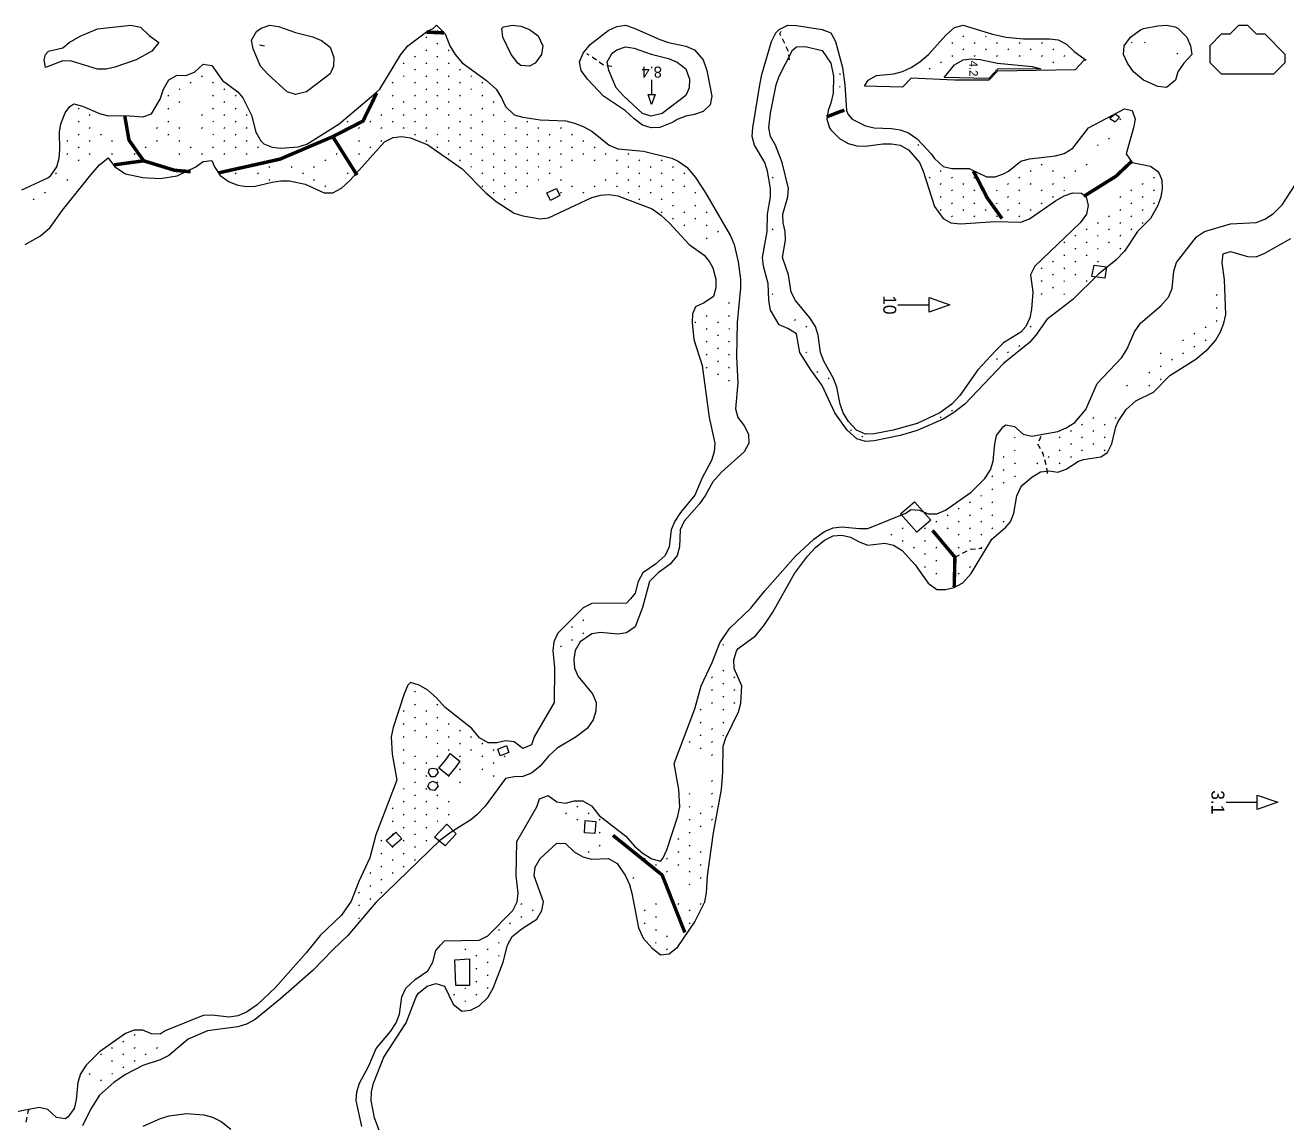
# Model space of a CAD drawing. Header units: millimetres. Extents: x 10 to 1190, y 102 to 890.
# Drawn here: x 635.6 to 927.8, y 635.9 to 890 of the extents above; entities that cross this region are included whole.
import ezdxf
from ezdxf.enums import TextEntityAlignment as Align

# ---------------------------------------------------------------- set-up
doc = ezdxf.new("R2010")
doc.units = ezdxf.units.MM
for name, color, linetype in [('CUT', 1, 'CONTINUOUS'), ('ETCH', 7, 'CONTINUOUS'), ('SCORE', 5, 'CONTINUOUS')]:
    doc.layers.add(name, color=color, linetype=linetype)

msp = doc.modelspace()

# ---------------------------------------------------------------- linework, layer by layer
at = {"layer": 'CUT'}
for points in [[(634.83, 851.868), (640.83, 854.641), (641.548, 855.208), (642.959, 857.208), (643.47, 859.208), (643.649, 861.208), (643.52, 865.208), (643.826, 867.208), (644.83, 869.712), (645.914, 871.208), (646.83, 871.806), (648.83, 871.283), (652.83, 869.547), (654.83, 869.05), (658.83, 869.124), (662.83, 868.769), (664.83, 869.525), (666.83, 872.849), (667.645, 875.208), (668.83, 877.389), (670.83, 878.405), (672.83, 878.352), (674.83, 879.157), (676.83, 881.008), (678.83, 880.654), (681.254, 877.208), (684.83, 874.573), (685.975, 873.208), (687.991, 869.208), (689, 865.208), (690.145, 863.208), (690.83, 862.578), (692.83, 861.794), (694.83, 861.517), (698.83, 861.811), (700.83, 862.475), (708.293, 867.208), (716.83, 874.312), (717.762, 875.208), (722.588, 883.208), (724.239, 885.208), (728.83, 888.675), (730.055, 889.208), (730.83, 890), (732.83, 887.998), (733.927, 885.208), (735.159, 883.208), (736.83, 881.26), (742.439, 877.208), (744.668, 875.208), (745.916, 873.208), (746.83, 871.184), (748.83, 869.241), (750.83, 868.692), (754.83, 868.135), (760.83, 867.853), (762.83, 867.312), (764.83, 866.558), (766.83, 865.438), (770.83, 862.22), (772.83, 861.379), (778.83, 860.848), (785.376, 859.208), (786.83, 858.505), (788.83, 857.114), (790.83, 854.778), (793.166, 851.208), (798.916, 841.208), (799.802, 839.208), (800.706, 835.208), (801.231, 831.208), (801.259, 829.208), (800.527, 821.208), (800.305, 813.208), (800.613, 807.208), (800.088, 801.208), (800.643, 799.208), (802.164, 797.208), (803.134, 795.208), (803.192, 793.208), (802.079, 791.208), (796.83, 786.515), (794.83, 784.306), (793.146, 781.208), (791.769, 779.208), (788.183, 775.208), (787.281, 773.208), (787.144, 769.208), (786.579, 767.208), (784.989, 765.208), (782.19, 763.208), (780.161, 761.208), (778.537, 755.208), (776.83, 750.736), (774.83, 749.306), (772.83, 748.983), (768.83, 749.434), (766.83, 749.061), (764.166, 747.208), (762.941, 745.208), (762.639, 743.208), (762.83, 741.158), (763.678, 739.208), (766.969, 735.208), (767.846, 733.208), (767.784, 731.208), (767.124, 729.208), (765.747, 727.208), (763.186, 725.208), (758.83, 722.64), (756.83, 720.761), (754.83, 718.442), (752.83, 716.813), (750.83, 716.079), (748.83, 716.011), (746.83, 715.63), (742.092, 709.208), (740.231, 707.208), (738.83, 706.004), (734.268, 703.208), (731.624, 701.208), (716.83, 686.864), (710.327, 679.208), (706.83, 675.944), (702.292, 671.208), (694.83, 664.671), (688.83, 659.831), (686.83, 658.736), (684.83, 658.07), (677.832, 657.208), (673.346, 655.208), (668.83, 651.494), (666.83, 650.491), (662.83, 649.144), (658.83, 647.094), (656.105, 645.208), (652.83, 642.25), (650.83, 639.113), (648.883, 635.208)], [(713.575, 635.044), (712.212, 641.044), (712.384, 643.044), (713.027, 645.044), (715.207, 649.044), (716.867, 653.044), (720.167, 657.044), (721.531, 659.044), (722.317, 661.044), (722.805, 665.044), (723.731, 667.044), (725.949, 669.044), (728.884, 671.044), (730.014, 673.044), (730.722, 675.767), (731.744, 677.044), (732.722, 678.042), (740.722, 678.134), (742.722, 679.143), (748.562, 685.044), (749.537, 687.044), (749.767, 689.044), (749.337, 693.044), (749.426, 701.044), (754.059, 709.044), (754.722, 710.882), (756.722, 711.698), (758.722, 710.181), (760.722, 709.918), (762.722, 710.388), (764.722, 710.428), (766.722, 709.257), (768.541, 707.044), (774.722, 702.214), (776.722, 699.944), (778.722, 698.211), (780.722, 697.017), (782.722, 696.444), (783.31, 697.044), (784.206, 699.044), (786.722, 706.88), (787.198, 709.044), (786.989, 713.044), (785.904, 719.044), (790.722, 731.734), (792.147, 737.044), (794.722, 742.468), (796.454, 747.044), (798.722, 750.305), (803.643, 755.044), (806.876, 759.044), (813.998, 767.044), (818.25, 771.044), (820.722, 772.786), (822.722, 773.641), (824.722, 773.898), (828.722, 773.442), (830.722, 773.503), (839.521, 777.044), (840.722, 777.882), (842.722, 777.746), (844.722, 776.907), (846.722, 776.912), (848.722, 777.688), (854.722, 781.922), (857.834, 785.044), (859.133, 787.044), (859.773, 789.044), (860.136, 793.044), (860.587, 795.044), (862.087, 797.044), (862.722, 797.479), (864.722, 797.112), (866.722, 795.312), (868.722, 794.826), (874.722, 795.966), (876.722, 796.751), (878.722, 797.988), (881.262, 801.044), (883.899, 807.044), (889.562, 813.044), (890.81, 815.044), (892.532, 819.044), (893.875, 821.044), (898.645, 825.044), (900.369, 827.044), (901.263, 829.044), (901.598, 833.044), (902.273, 835.044), (906.891, 841.044), (908.722, 842.269), (914.722, 843.982), (920.722, 844.362), (922.722, 845.133), (924.722, 846.381), (926.722, 848.448), (929.757, 853.044)], [(662.956, 635.104), (666.956, 636.912), (668.956, 637.47), (672.956, 638), (676.956, 637.711), (678.956, 637.189), (680.956, 636.146), (683.2, 634.368)]]:
    msp.add_lwpolyline(points, dxfattribs=at)
for points in [[(660.074, 890), (662.332, 889.559), (664.332, 887.618), (666.581, 886), (664.953, 884), (661.313, 882), (656.332, 880.266), (654.332, 879.832), (652.332, 879.808), (646.332, 881.714), (644.332, 881.746), (640.332, 880.222), (640, 882), (640.332, 883.221), (640.993, 884), (644.332, 884.799), (645.792, 886), (648.332, 887.46), (652.332, 889.148)], [(700.722, 874.561), (698.235, 873.95), (696.235, 874.582), (691.872, 878.561), (690.121, 880.561), (688.388, 884.561), (688, 886.561), (689.177, 888.561), (690.235, 889.314), (692.235, 890), (694.235, 889.707), (698.235, 888.323), (702.235, 887.324), (704.235, 886.479), (706.235, 884.908), (707.058, 882.561), (707.023, 880.561), (706.235, 878.744)], [(746, 889.239), (746.396, 889.6), (748.396, 890), (750.396, 889.749), (752.396, 889.036), (754.396, 887.562), (755.486, 885.239), (755.187, 883.239), (753.698, 881.239), (752.396, 880.517), (750.396, 880.679), (749.671, 881.239), (748.109, 883.239), (746.181, 887.239)], [(785.705, 867.544), (782.598, 866.353), (780.598, 866.265), (778.598, 866.89), (776.598, 868.335), (774.598, 870.216), (769.538, 873.544), (765.794, 877.544), (764.326, 879.544), (764, 881.544), (764.796, 883.544), (766.476, 885.544), (770.598, 888.78), (772.598, 889.739), (774.598, 890), (776.598, 889.338), (782.598, 886.685), (784.598, 886.001), (788.598, 885.182), (790.598, 884.342), (792.598, 882.023), (793.432, 879.544), (794.638, 873.544), (794.244, 871.544), (792.598, 870.018), (790.598, 869.313), (788.598, 868.941), (786.598, 868.149)], [(898.208, 855.699), (898.809, 854.235), (898.951, 852.235), (898.596, 850.235), (897.921, 848.235), (896.208, 845.251), (893.242, 842.235), (890.208, 837.707), (888.208, 835.614), (884.208, 832.347), (878.208, 826.52), (872.208, 821.855), (869.688, 818.235), (868.208, 816.546), (862.208, 811.666), (853.238, 802.235), (850.631, 800.235), (848.208, 798.779), (842.208, 796.188), (838.208, 794.994), (832.208, 793.759), (830.208, 793.651), (828.208, 794.256), (826.002, 796.235), (823.087, 800.235), (820.208, 806.572), (817.521, 810.235), (815.035, 814.235), (814.208, 818.581), (812.208, 819.796), (810.208, 820.644), (808.208, 824.022), (807.841, 826.235), (807.688, 830.235), (806.603, 834.235), (806.344, 836.235), (807.436, 842.235), (807.549, 846.235), (808.177, 850.235), (808.186, 852.235), (807.524, 856.235), (806.896, 858.235), (804.527, 862.235), (804, 864.235), (804.131, 866.235), (805.708, 876.235), (806.208, 878.63), (808.449, 886.235), (809.463, 888.235), (810.208, 889.024), (812.208, 890), (814.208, 889.96), (820.208, 889.034), (822.219, 888.235), (823.244, 886.235), (824.871, 880.235), (825.414, 876.235), (825.845, 870.235), (826.208, 869.311), (827.112, 868.235), (830.208, 866.739), (832.208, 866.235), (836.208, 866.106), (838.208, 865.772), (840.208, 865.058), (842.208, 863.686), (845.446, 860.235), (846.208, 859.12), (848.208, 857.323), (850.208, 856.828), (854.208, 856.807), (858.208, 854.938), (860.208, 854.903), (862.208, 855.564), (863.328, 856.235), (866.208, 858.495), (868.208, 859.069), (874.208, 859.738), (876.208, 860.297), (878.208, 861.539), (881.853, 866.235), (890.208, 870.638), (891.939, 870.235), (892.631, 868.235), (892.308, 866.235), (890.591, 860.235), (891.975, 858.235), (896.208, 857.338), (897.817, 856.235)], [(880.796, 882.307), (881.355, 881.899), (880.796, 881.866), (878.796, 879.655), (860.796, 879.335), (858.796, 877.249), (850.796, 877.302), (840.796, 877.748), (838.796, 875.674), (830, 875.899), (830.796, 877.294), (832.796, 878.372), (836.796, 878.762), (838.796, 879.274), (840.796, 880.234), (842.796, 881.531), (844.796, 883.24), (848.796, 887.713), (850.796, 889.458), (852.796, 890), (859.655, 887.899), (862.796, 887.24), (866.796, 886.817), (872.796, 886.887), (874.796, 886.634), (876.796, 885.649), (878.568, 883.899)], [(894.607, 889.246), (897.902, 889.894), (899.902, 890), (901.902, 889.637), (902.641, 889.246), (904.668, 887.246), (905.487, 885.246), (905.79, 883.246), (903.902, 881.219), (902.537, 879.246), (901.99, 877.246), (899.902, 875.561), (897.902, 875.783), (894.575, 877.246), (892.314, 879.246), (890.902, 881.246), (890, 883.246), (890.097, 885.246), (891.55, 887.246), (893.902, 888.97)], [(916, 889.333), (916.667, 890), (918.667, 890), (920.667, 888), (922.667, 888), (927.333, 883.333), (927.333, 881.333), (924.667, 878.667), (912.667, 878.667), (910, 881.333), (910, 885.333), (912.667, 888), (914.667, 888.035)]]:
    msp.add_lwpolyline(points, close=True, dxfattribs=at)
at = {"layer": 'ETCH', "const_width": 0.8}
for points in [[(732.58, 888.228), (728.53, 888.408)], [(717.017, 874.308), (713.83, 867.808), (706.83, 864.208), (694.63, 859.008), (680.38, 855.82)], [(821.208, 868.778), (824.408, 870.035), (825.341, 870.302)], [(663.03, 858.608), (659.63, 863.408), (658.67, 868.928)], [(712.452, 855.286), (706.83, 864.208)], [(673.91, 856.088), (670.23, 856.408), (663.03, 858.608), (656.185, 857.675)], [(855.122, 856.192), (855.408, 855.835), (858.408, 850.035), (861.837, 845.235)], [(880.776, 850.39), (888.208, 855.035), (891.785, 858.42)], [(845.722, 773.044), (850.922, 766.844), (850.754, 759.956)], [(771.722, 702.444), (783.122, 693.244), (788.372, 679.931)]]:
    msp.add_lwpolyline(points, dxfattribs=at)
at = {"layer": 'ETCH'}
for points in [[(730.983, 888.602), (731.196, 888.814)], [(810.636, 887.557), (810.408, 888.035), (810.708, 888.635)], [(691.035, 885.161), (689.85, 885.348)], [(728.385, 887.102), (728.598, 887.314)], [(730.983, 885.602), (731.196, 885.814)], [(811.495, 885.751), (810.979, 886.835)], [(850.396, 886.005), (850.184, 885.793)], [(852.994, 887.505), (852.782, 887.293)], [(855.592, 886.005), (855.38, 885.793)], [(858.19, 887.505), (857.978, 887.293)], [(860.788, 886.005), (860.576, 885.793)], [(865.984, 886.005), (865.772, 885.793)], [(871.18, 886.005), (870.968, 885.793)], [(891.796, 886.102), (892.008, 885.89)], [(894.796, 886.102), (895.008, 885.89)], [(725.787, 882.602), (726, 882.814)], [(728.385, 884.102), (728.598, 884.314)], [(730.983, 882.602), (731.196, 882.814)], [(733.581, 884.102), (733.794, 884.314)], [(766.233, 883.045), (765.94, 883.245), (765.648, 883.444)], [(767.884, 881.916), (766.893, 882.593)], [(812.355, 883.946), (811.839, 885.029)], [(812.608, 881.968), (812.48, 883.162)], [(850.396, 883.005), (850.184, 882.793)], [(852.994, 884.505), (852.782, 884.293)], [(855.592, 883.005), (855.38, 882.793)], [(858.19, 884.505), (857.978, 884.293)], [(860.788, 883.005), (860.576, 882.793)], [(863.386, 884.505), (863.174, 884.293)], [(865.984, 883.005), (865.772, 882.793)], [(868.582, 884.505), (868.37, 884.293)], [(871.18, 883.005), (870.968, 882.793)], [(873.778, 884.505), (873.566, 884.293)], [(876.376, 883.005), (876.164, 882.793)], [(902.296, 883.504), (902.508, 883.292)], [(723.189, 881.102), (723.402, 881.314)], [(725.787, 879.602), (726, 879.814)], [(728.385, 881.102), (728.598, 881.314)], [(730.983, 879.602), (731.196, 879.814)], [(733.581, 881.102), (733.794, 881.314)], [(736.179, 879.602), (736.392, 879.814)], [(769.535, 880.788), (768.544, 881.465)], [(771.498, 880.444), (770.313, 880.632)], [(845.2, 880.005), (844.988, 879.793)], [(847.798, 881.505), (847.586, 881.293)], [(873.778, 881.505), (873.566, 881.293)], [(673.827, 876.602), (674.04, 876.814)], [(676.425, 878.102), (676.638, 878.314)], [(679.023, 876.602), (679.236, 876.814)], [(720.591, 876.602), (720.804, 876.814)], [(723.189, 878.102), (723.402, 878.314)], [(725.787, 876.602), (726, 876.814)], [(728.385, 878.102), (728.598, 878.314)], [(730.983, 876.602), (731.196, 876.814)], [(733.581, 878.102), (733.794, 878.314)], [(736.179, 876.602), (736.392, 876.814)], [(738.777, 878.102), (738.99, 878.314)], [(741.375, 876.602), (741.588, 876.814)], [(780.686, 877.384), (780.686, 873.941)], [(824.366, 878.841), (824.154, 878.629)], [(668.631, 873.602), (668.844, 873.814)], [(671.229, 875.102), (671.442, 875.314)], [(679.023, 873.602), (679.236, 873.814)], [(681.621, 875.102), (681.834, 875.314)], [(684.219, 873.602), (684.432, 873.814)], [(720.591, 873.602), (720.804, 873.814)], [(725.787, 873.602), (726, 873.814)], [(728.385, 875.102), (728.598, 875.314)], [(730.983, 873.602), (731.196, 873.814)], [(733.581, 875.102), (733.794, 875.314)], [(736.179, 873.602), (736.392, 873.814)], [(738.777, 875.102), (738.99, 875.314)], [(741.375, 873.602), (741.588, 873.814)], [(824.366, 875.841), (824.154, 875.629)], [(647.847, 870.602), (648.06, 870.814)], [(668.631, 870.602), (668.844, 870.814)], [(671.229, 872.102), (671.442, 872.314)], [(679.023, 870.602), (679.236, 870.814)], [(681.621, 872.102), (681.834, 872.314)], [(684.219, 870.602), (684.432, 870.814)], [(720.591, 870.602), (720.804, 870.814)], [(723.189, 872.102), (723.402, 872.314)], [(725.787, 870.602), (726, 870.814)], [(728.385, 872.102), (728.598, 872.314)], [(730.983, 870.602), (731.196, 870.814)], [(733.581, 872.102), (733.794, 872.314)], [(736.179, 870.602), (736.392, 870.814)], [(741.375, 870.602), (741.588, 870.814)], [(743.973, 872.102), (744.186, 872.314)], [(647.847, 867.602), (648.06, 867.814)], [(650.445, 869.102), (650.658, 869.314)], [(668.631, 867.602), (668.844, 867.814)], [(676.425, 869.102), (676.638, 869.314)], [(679.023, 867.602), (679.236, 867.814)], [(681.621, 869.102), (681.834, 869.314)], [(684.219, 867.602), (684.432, 867.814)], [(686.817, 869.102), (687.03, 869.314)], [(710.199, 867.602), (710.412, 867.814)], [(715.395, 867.602), (715.608, 867.814)], [(717.993, 869.102), (718.206, 869.314)], [(720.591, 867.602), (720.804, 867.814)], [(723.189, 869.102), (723.402, 869.314)], [(725.787, 867.602), (726, 867.814)], [(728.385, 869.102), (728.598, 869.314)], [(733.581, 869.102), (733.794, 869.314)], [(736.179, 867.602), (736.392, 867.814)], [(738.777, 869.102), (738.99, 869.314)], [(741.375, 867.602), (741.588, 867.814)], [(743.973, 869.102), (744.186, 869.314)], [(746.571, 867.602), (746.784, 867.814)], [(751.767, 867.602), (751.98, 867.814)], [(889.316, 868.341), (889.104, 868.129)], [(650.445, 866.102), (650.658, 866.314)], [(666.033, 866.102), (666.246, 866.314)], [(671.229, 866.102), (671.442, 866.314)], [(676.425, 866.102), (676.638, 866.314)], [(681.621, 866.102), (681.834, 866.314)], [(686.817, 866.102), (687.03, 866.314)], [(712.797, 866.102), (713.01, 866.314)], [(717.993, 866.102), (718.206, 866.314)], [(723.189, 866.102), (723.402, 866.314)], [(728.385, 866.102), (728.598, 866.314)], [(733.581, 866.102), (733.794, 866.314)], [(738.777, 866.102), (738.99, 866.314)], [(749.169, 866.102), (749.382, 866.314)], [(754.365, 866.102), (754.578, 866.314)], [(759.561, 866.102), (759.774, 866.314)], [(645.249, 863.102), (645.462, 863.314)], [(647.847, 864.602), (648.06, 864.814)], [(650.445, 863.102), (650.658, 863.314)], [(653.043, 864.602), (653.256, 864.814)], [(655.641, 863.102), (655.854, 863.314)], [(666.033, 863.102), (666.246, 863.314)], [(668.631, 864.602), (668.844, 864.814)], [(671.229, 863.102), (671.442, 863.314)], [(679.023, 864.602), (679.236, 864.814)], [(681.621, 863.102), (681.834, 863.314)], [(684.219, 864.602), (684.432, 864.814)], [(686.817, 863.102), (687.03, 863.314)], [(712.797, 863.102), (713.01, 863.314)], [(717.993, 863.102), (718.206, 863.314)], [(725.787, 864.602), (726, 864.814)], [(728.385, 863.102), (728.598, 863.314)], [(730.983, 864.602), (731.196, 864.814)], [(733.581, 863.102), (733.794, 863.314)], [(736.179, 864.602), (736.392, 864.814)], [(738.777, 863.102), (738.99, 863.314)], [(741.375, 864.602), (741.588, 864.814)], [(743.973, 863.102), (744.186, 863.314)], [(746.571, 864.602), (746.784, 864.814)], [(749.169, 863.102), (749.382, 863.314)], [(751.767, 864.602), (751.98, 864.814)], [(754.365, 863.102), (754.578, 863.314)], [(756.963, 864.602), (757.176, 864.814)], [(759.561, 863.102), (759.774, 863.314)], [(762.159, 864.602), (762.372, 864.814)], [(764.757, 863.102), (764.97, 863.314)], [(842.552, 862.341), (842.34, 862.129)], [(884.12, 862.341), (883.908, 862.129)], [(886.718, 863.841), (886.506, 863.629)], [(645.249, 860.102), (645.462, 860.314)], [(647.847, 861.602), (648.06, 861.814)], [(650.445, 860.102), (650.658, 860.314)], [(655.641, 860.102), (655.854, 860.314)], [(660.837, 860.102), (661.05, 860.314)], [(663.435, 861.602), (663.648, 861.814)], [(671.229, 860.102), (671.442, 860.314)], [(673.827, 861.602), (674.04, 861.814)], [(676.425, 860.102), (676.638, 860.314)], [(679.023, 861.602), (679.236, 861.814)], [(681.621, 860.102), (681.834, 860.314)], [(684.219, 861.602), (684.432, 861.814)], [(686.817, 860.102), (687.03, 860.314)], [(689.415, 861.602), (689.628, 861.814)], [(707.601, 860.102), (707.814, 860.314)], [(712.797, 860.102), (713.01, 860.314)], [(715.395, 861.602), (715.608, 861.814)], [(730.983, 861.602), (731.196, 861.814)], [(733.581, 860.102), (733.794, 860.314)], [(736.179, 861.602), (736.392, 861.814)], [(738.777, 860.102), (738.99, 860.314)], [(741.375, 861.602), (741.588, 861.814)], [(743.973, 860.102), (744.186, 860.314)], [(746.571, 861.602), (746.784, 861.814)], [(749.169, 860.102), (749.382, 860.314)], [(751.767, 861.602), (751.98, 861.814)], [(754.365, 860.102), (754.578, 860.314)], [(756.963, 861.602), (757.176, 861.814)], [(759.561, 860.102), (759.774, 860.314)], [(762.159, 861.602), (762.372, 861.814)], [(764.757, 860.102), (764.97, 860.314)], [(767.355, 861.602), (767.568, 861.814)], [(769.953, 860.102), (770.166, 860.314)], [(775.149, 860.102), (775.362, 860.314)], [(647.847, 858.602), (648.06, 858.814)], [(663.435, 858.602), (663.648, 858.814)], [(686.817, 857.102), (687.03, 857.314)], [(692.013, 857.102), (692.226, 857.314)], [(697.209, 857.102), (697.422, 857.314)], [(702.405, 857.102), (702.618, 857.314)], [(705.003, 858.602), (705.216, 858.814)], [(736.179, 858.602), (736.392, 858.814)], [(738.777, 857.102), (738.99, 857.314)], [(741.375, 858.602), (741.588, 858.814)], [(743.973, 857.102), (744.186, 857.314)], [(746.571, 858.602), (746.784, 858.814)], [(749.169, 857.102), (749.382, 857.314)], [(751.767, 858.602), (751.98, 858.814)], [(754.365, 857.102), (754.578, 857.314)], [(756.963, 858.602), (757.176, 858.814)], [(759.561, 857.102), (759.774, 857.314)], [(762.159, 858.602), (762.372, 858.814)], [(767.355, 858.602), (767.568, 858.814)], [(772.551, 858.602), (772.764, 858.814)], [(775.149, 857.102), (775.362, 857.314)], [(777.747, 858.602), (777.96, 858.814)], [(780.345, 857.102), (780.558, 857.314)], [(782.943, 858.602), (783.156, 858.814)], [(785.541, 857.102), (785.754, 857.314)], [(847.748, 856.341), (847.536, 856.129)], [(868.532, 856.341), (868.32, 856.129)], [(871.13, 857.841), (870.918, 857.629)], [(873.728, 856.341), (873.516, 856.129)], [(878.924, 856.341), (878.712, 856.129)], [(881.522, 857.841), (881.31, 857.629)], [(642.651, 855.602), (642.864, 855.814)], [(645.249, 854.102), (645.462, 854.314)], [(684.219, 855.602), (684.432, 855.814)], [(689.415, 855.602), (689.628, 855.814)], [(692.013, 854.102), (692.226, 854.314)], [(699.807, 855.602), (700.02, 855.814)], [(702.405, 854.102), (702.618, 854.314)], [(710.199, 855.602), (710.412, 855.814)], [(741.375, 855.602), (741.588, 855.814)], [(743.973, 854.102), (744.186, 854.314)], [(746.571, 855.602), (746.784, 855.814)], [(749.169, 854.102), (749.382, 854.314)], [(751.767, 855.602), (751.98, 855.814)], [(754.365, 854.102), (754.578, 854.314)], [(756.963, 855.602), (757.176, 855.814)], [(759.561, 854.102), (759.774, 854.314)], [(769.953, 854.102), (770.166, 854.314)], [(772.551, 855.602), (772.764, 855.814)], [(775.149, 854.102), (775.362, 854.314)], [(777.747, 855.602), (777.96, 855.814)], [(780.345, 854.102), (780.558, 854.314)], [(782.943, 855.602), (783.156, 855.814)], [(785.541, 854.102), (785.754, 854.314)], [(788.139, 855.602), (788.352, 855.814)], [(808.778, 854.841), (808.566, 854.629)], [(845.15, 854.841), (844.938, 854.629)], [(847.748, 853.341), (847.536, 853.129)], [(850.346, 854.841), (850.134, 854.629)], [(852.944, 853.341), (852.732, 853.129)], [(855.542, 854.841), (855.33, 854.629)], [(863.336, 853.341), (863.124, 853.129)], [(865.934, 854.841), (865.722, 854.629)], [(868.532, 853.341), (868.32, 853.129)], [(873.728, 853.341), (873.516, 853.129)], [(876.326, 854.841), (876.114, 854.629)], [(894.512, 853.341), (894.3, 853.129)], [(897.11, 854.841), (896.898, 854.629)], [(640.053, 851.102), (640.266, 851.314)], [(705.003, 852.602), (705.216, 852.814)], [(741.375, 852.602), (741.588, 852.814)], [(743.973, 851.102), (744.186, 851.314)], [(746.571, 852.602), (746.784, 852.814)], [(749.169, 851.102), (749.382, 851.314)], [(751.767, 852.602), (751.98, 852.814)], [(759.561, 851.102), (759.774, 851.314)], [(762.159, 852.602), (762.372, 852.814)], [(764.757, 851.102), (764.97, 851.314)], [(767.355, 852.602), (767.568, 852.814)], [(772.551, 852.602), (772.764, 852.814)], [(775.149, 851.102), (775.362, 851.314)], [(777.747, 852.602), (777.96, 852.814)], [(780.345, 851.102), (780.558, 851.314)], [(782.943, 852.602), (783.156, 852.814)], [(785.541, 851.102), (785.754, 851.314)], [(788.139, 852.602), (788.352, 852.814)], [(790.737, 851.102), (790.95, 851.314)], [(847.748, 850.341), (847.536, 850.129)], [(850.346, 851.841), (850.134, 851.629)], [(852.944, 850.341), (852.732, 850.129)], [(855.542, 851.841), (855.33, 851.629)], [(858.14, 850.341), (857.928, 850.129)], [(860.738, 851.841), (860.526, 851.629)], [(863.336, 850.341), (863.124, 850.129)], [(865.934, 851.841), (865.722, 851.629)], [(871.13, 851.841), (870.918, 851.629)], [(873.728, 850.341), (873.516, 850.129)], [(876.326, 851.841), (876.114, 851.629)], [(889.316, 850.341), (889.104, 850.129)], [(891.914, 851.841), (891.702, 851.629)], [(894.512, 850.341), (894.3, 850.129)], [(897.11, 851.841), (896.898, 851.629)], [(637.455, 849.602), (637.668, 849.814)], [(746.571, 849.602), (746.784, 849.814)], [(777.747, 849.602), (777.96, 849.814)], [(782.943, 849.602), (783.156, 849.814)], [(785.541, 848.102), (785.754, 848.314)], [(790.737, 848.102), (790.95, 848.314)], [(847.748, 847.341), (847.536, 847.129)], [(850.346, 848.841), (850.134, 848.629)], [(852.944, 847.341), (852.732, 847.129)], [(855.542, 848.841), (855.33, 848.629)], [(858.14, 847.341), (857.928, 847.129)], [(860.738, 848.841), (860.526, 848.629)], [(863.336, 847.341), (863.124, 847.129)], [(865.934, 848.841), (865.722, 848.629)], [(868.532, 847.341), (868.32, 847.129)], [(871.13, 848.841), (870.918, 848.629)], [(889.316, 847.341), (889.104, 847.129)], [(891.914, 848.841), (891.702, 848.629)], [(894.512, 847.341), (894.3, 847.129)], [(897.11, 848.841), (896.898, 848.629)], [(782.943, 846.602), (783.156, 846.814)], [(785.541, 845.102), (785.754, 845.314)], [(788.139, 846.602), (788.352, 846.814)], [(790.737, 845.102), (790.95, 845.314)], [(793.335, 846.602), (793.548, 846.814)], [(850.346, 845.841), (850.134, 845.629)], [(855.542, 845.841), (855.33, 845.629)], [(860.738, 845.841), (860.526, 845.629)], [(865.934, 845.841), (865.722, 845.629)], [(886.718, 845.841), (886.506, 845.629)], [(891.914, 845.841), (891.702, 845.629)], [(788.139, 843.602), (788.352, 843.814)], [(793.335, 843.602), (793.548, 843.814)], [(795.933, 842.102), (796.146, 842.314)], [(808.778, 842.841), (808.566, 842.629)], [(881.522, 842.841), (881.31, 842.629)], [(884.12, 844.341), (883.908, 844.129)], [(886.718, 842.841), (886.506, 842.629)], [(889.316, 844.341), (889.104, 844.129)], [(891.914, 842.841), (891.702, 842.629)], [(894.512, 844.341), (894.3, 844.129)], [(793.335, 840.602), (793.548, 840.814)], [(876.326, 839.841), (876.114, 839.629)], [(878.924, 841.341), (878.712, 841.129)], [(881.522, 839.841), (881.31, 839.629)], [(884.12, 841.341), (883.908, 841.129)], [(886.718, 839.841), (886.506, 839.629)], [(889.316, 841.341), (889.104, 841.129)], [(876.326, 836.841), (876.114, 836.629)], [(878.924, 838.341), (878.712, 838.129)], [(881.522, 836.841), (881.31, 836.629)], [(884.12, 838.341), (883.908, 838.129)], [(889.316, 838.341), (889.104, 838.129)], [(871.13, 833.841), (870.918, 833.629)], [(873.728, 835.341), (873.516, 835.129)], [(876.326, 833.841), (876.114, 833.629)], [(878.924, 835.341), (878.712, 835.129)], [(884.12, 835.341), (883.908, 835.129)], [(871.13, 830.841), (870.918, 830.629)], [(873.728, 832.341), (873.516, 832.129)], [(876.326, 830.841), (876.114, 830.629)], [(878.924, 832.341), (878.712, 832.129)], [(881.522, 830.841), (881.31, 830.629)], [(808.778, 827.841), (808.566, 827.629)], [(871.13, 827.841), (870.918, 827.629)], [(873.728, 829.341), (873.516, 829.129)], [(876.326, 827.841), (876.114, 827.629)], [(911.664, 827.65), (911.452, 827.438)], [(798.531, 825.602), (798.744, 825.814)], [(837.733, 825.254), (844.933, 825.254)], [(911.664, 824.65), (911.452, 824.438)], [(790.737, 821.102), (790.95, 821.314)], [(793.335, 822.602), (793.548, 822.814)], [(795.933, 821.102), (796.146, 821.314)], [(798.531, 822.602), (798.744, 822.814)], [(813.974, 821.841), (813.762, 821.629)], [(911.664, 821.65), (911.452, 821.438)], [(793.335, 819.602), (793.548, 819.814)], [(795.933, 818.102), (796.146, 818.314)], [(798.531, 819.602), (798.744, 819.814)], [(816.572, 820.341), (816.36, 820.129)], [(868.532, 820.341), (868.32, 820.129)], [(906.468, 818.65), (906.256, 818.438)], [(909.066, 820.15), (908.854, 819.938)], [(793.335, 816.602), (793.548, 816.814)], [(795.933, 815.102), (796.146, 815.314)], [(798.531, 816.602), (798.744, 816.814)], [(865.934, 815.841), (865.722, 815.629)], [(903.87, 817.15), (903.658, 816.938)], [(906.468, 815.65), (906.256, 815.438)], [(909.066, 817.15), (908.854, 816.938)], [(793.335, 813.602), (793.548, 813.814)], [(795.933, 812.102), (796.146, 812.314)], [(798.531, 813.602), (798.744, 813.814)], [(816.572, 814.341), (816.36, 814.129)], [(860.738, 812.841), (860.526, 812.629)], [(863.336, 814.341), (863.124, 814.129)], [(898.674, 814.15), (898.462, 813.938)], [(901.272, 812.65), (901.06, 812.438)], [(903.87, 814.15), (903.658, 813.938)], [(793.335, 810.602), (793.548, 810.814)], [(798.531, 810.602), (798.744, 810.814)], [(819.17, 809.841), (818.958, 809.629)], [(896.076, 809.65), (895.864, 809.438)], [(898.674, 811.15), (898.462, 810.938)], [(795.933, 809.102), (796.146, 809.314)], [(798.531, 807.602), (798.744, 807.814)], [(821.768, 808.341), (821.556, 808.129)], [(890.88, 806.65), (890.668, 806.438)], [(896.076, 806.65), (895.864, 806.438)], [(898.674, 808.15), (898.462, 807.938)], [(850.346, 800.841), (850.134, 800.629)], [(847.748, 799.341), (847.536, 799.129)], [(880.488, 797.65), (880.276, 797.438)], [(883.086, 799.15), (882.874, 798.938)], [(885.684, 797.65), (885.472, 797.438)], [(888.282, 799.15), (888.07, 798.938)], [(826.964, 796.341), (826.752, 796.129)], [(829.562, 794.841), (829.35, 794.629)], [(870.423, 793.745), (870.896, 794.848)], [(877.89, 796.15), (877.678, 795.938)], [(883.086, 796.15), (882.874, 795.938)], [(864.9, 794.65), (864.688, 794.438)], [(870.714, 791.958), (870.14, 793.012)], [(875.292, 794.65), (875.08, 794.438)], [(877.89, 793.15), (877.678, 792.938)], [(880.488, 794.65), (880.276, 794.438)], [(883.086, 793.15), (882.874, 792.938)], [(885.684, 794.65), (885.472, 794.438)], [(862.302, 790.15), (862.09, 789.938)], [(864.9, 791.65), (864.688, 791.438)], [(871.508, 790.137), (871.322, 790.844), (871.097, 791.256)], [(872.017, 788.203), (871.712, 789.364)], [(872.694, 790.15), (872.482, 789.938)], [(875.292, 791.65), (875.08, 791.438)], [(877.89, 790.15), (877.678, 789.938)], [(880.488, 791.65), (880.276, 791.438)], [(885.684, 791.65), (885.472, 791.438)], [(862.302, 787.15), (862.09, 786.938)], [(864.9, 788.65), (864.688, 788.438)], [(870.096, 788.65), (869.884, 788.438)], [(872.362, 786.244), (872.322, 787.044), (872.221, 787.429)], [(875.292, 788.65), (875.08, 788.438)], [(859.704, 785.65), (859.492, 785.438)], [(862.302, 784.15), (862.09, 783.938)], [(864.9, 785.65), (864.688, 785.438)], [(857.106, 781.15), (856.894, 780.938)], [(859.704, 782.65), (859.492, 782.438)], [(851.91, 778.15), (851.698, 777.938)], [(854.508, 779.65), (854.296, 779.438)], [(857.106, 778.15), (856.894, 777.938)], [(859.704, 779.65), (859.492, 779.438)], [(846.714, 775.15), (846.502, 774.938)], [(849.312, 776.65), (849.1, 776.438)], [(851.91, 775.15), (851.698, 774.938)], [(854.508, 776.65), (854.296, 776.438)], [(857.106, 775.15), (856.894, 774.938)], [(859.704, 776.65), (859.492, 776.438)], [(862.302, 775.15), (862.09, 774.938)], [(836.322, 772.15), (836.11, 771.938)], [(838.92, 773.65), (838.708, 773.438)], [(844.116, 773.65), (843.904, 773.438)], [(849.312, 773.65), (849.1, 773.438)], [(851.91, 772.15), (851.698, 771.938)], [(854.508, 773.65), (854.296, 773.438)], [(857.106, 772.15), (856.894, 771.938)], [(859.704, 773.65), (859.492, 773.438)], [(838.92, 770.65), (838.708, 770.438)], [(841.518, 769.15), (841.306, 768.938)], [(844.116, 770.65), (843.904, 770.438)], [(846.714, 769.15), (846.502, 768.938)], [(851.91, 769.15), (851.698, 768.938)], [(854.508, 770.65), (854.296, 770.438)], [(854.474, 768.66), (855.668, 768.785)], [(856.463, 768.869), (856.818, 768.906), (857.172, 768.944)], [(857.106, 769.15), (856.894, 768.938)], [(844.116, 767.65), (843.904, 767.438)], [(846.714, 766.15), (846.502, 765.938)], [(850.922, 766.844), (851.983, 767.405)], [(852.69, 767.779), (853.75, 768.341)], [(844.116, 764.65), (843.904, 764.438)], [(846.714, 763.15), (846.502, 762.938)], [(851.91, 763.15), (851.698, 762.938)], [(854.508, 764.65), (854.296, 764.438)], [(764.757, 752.102), (764.97, 752.314)], [(762.159, 750.602), (762.372, 750.814)], [(764.757, 749.102), (764.97, 749.314)], [(759.561, 746.102), (759.774, 746.314)], [(762.159, 747.602), (762.372, 747.814)], [(797.352, 746.65), (797.14, 746.438)], [(797.352, 740.65), (797.14, 740.438)], [(794.754, 739.15), (794.542, 738.938)], [(797.352, 737.65), (797.14, 737.438)], [(799.95, 739.15), (799.738, 738.938)], [(725.787, 735.602), (726, 735.814)], [(794.754, 736.15), (794.542, 735.938)], [(797.352, 734.65), (797.14, 734.438)], [(799.95, 736.15), (799.738, 735.938)], [(723.189, 731.102), (723.402, 731.314)], [(725.787, 732.602), (726, 732.814)], [(728.385, 731.102), (728.598, 731.314)], [(730.983, 732.602), (731.196, 732.814)], [(792.156, 731.65), (791.944, 731.438)], [(794.754, 733.15), (794.542, 732.938)], [(797.352, 731.65), (797.14, 731.438)], [(799.95, 733.15), (799.738, 732.938)], [(723.189, 728.102), (723.402, 728.314)], [(725.787, 729.602), (726, 729.814)], [(728.385, 728.102), (728.598, 728.314)], [(730.983, 729.602), (731.196, 729.814)], [(733.581, 728.102), (733.794, 728.314)], [(792.156, 728.65), (791.944, 728.438)], [(797.352, 728.65), (797.14, 728.438)], [(723.189, 725.102), (723.402, 725.314)], [(725.787, 726.602), (726, 726.814)], [(728.385, 725.102), (728.598, 725.314)], [(730.983, 726.602), (731.196, 726.814)], [(733.581, 725.102), (733.794, 725.314)], [(736.179, 726.602), (736.392, 726.814)], [(738.777, 725.102), (738.99, 725.314)], [(792.156, 725.65), (791.944, 725.438)], [(794.754, 727.15), (794.542, 726.938)], [(797.352, 725.65), (797.14, 725.438)], [(723.189, 722.102), (723.402, 722.314)], [(730.983, 723.602), (731.196, 723.814)], [(733.581, 722.102), (733.794, 722.314)], [(736.179, 723.602), (736.392, 723.814)], [(738.777, 722.102), (738.99, 722.314)], [(741.375, 723.602), (741.588, 723.814)], [(743.973, 722.102), (744.186, 722.314)], [(789.558, 724.15), (789.346, 723.938)], [(792.156, 722.65), (791.944, 722.438)], [(794.754, 724.15), (794.542, 723.938)], [(723.189, 719.102), (723.402, 719.314)], [(725.787, 720.602), (726, 720.814)], [(728.385, 719.102), (728.598, 719.314)], [(730.983, 720.602), (731.196, 720.814)], [(736.179, 720.602), (736.392, 720.814)], [(741.375, 720.602), (741.588, 720.814)], [(743.973, 719.102), (744.186, 719.314)], [(746.571, 720.602), (746.784, 720.814)], [(794.754, 721.15), (794.542, 720.938)], [(725.787, 717.602), (726, 717.814)], [(728.385, 716.102), (728.598, 716.314)], [(730.983, 717.602), (731.196, 717.814)], [(733.581, 716.102), (733.794, 716.314)], [(736.179, 717.602), (736.392, 717.814)], [(741.375, 717.602), (741.588, 717.814)], [(743.973, 716.102), (744.186, 716.314)], [(723.189, 713.102), (723.402, 713.314)], [(725.787, 714.602), (726, 714.814)], [(728.385, 713.102), (728.598, 713.314)], [(730.983, 714.602), (731.196, 714.814)], [(736.179, 714.602), (736.392, 714.814)], [(794.754, 715.15), (794.542, 714.938)], [(723.189, 710.102), (723.402, 710.314)], [(725.787, 711.602), (726, 711.814)], [(728.385, 710.102), (728.598, 710.314)], [(730.983, 711.602), (731.196, 711.814)], [(733.581, 710.102), (733.794, 710.314)], [(789.558, 712.15), (789.346, 711.938)], [(794.754, 712.15), (794.542, 711.938)], [(913.735, 710.083), (920.935, 710.083)], [(720.591, 708.602), (720.804, 708.814)], [(723.189, 707.102), (723.402, 707.314)], [(725.787, 708.602), (726, 708.814)], [(728.385, 707.102), (728.598, 707.314)], [(730.983, 708.602), (731.196, 708.814)], [(733.581, 707.102), (733.794, 707.314)], [(760.98, 707.65), (760.768, 707.438)], [(763.578, 709.15), (763.366, 708.938)], [(766.176, 707.65), (765.964, 707.438)], [(789.558, 709.15), (789.346, 708.938)], [(792.156, 707.65), (791.944, 707.438)], [(794.754, 709.15), (794.542, 708.938)], [(720.591, 705.602), (720.804, 705.814)], [(723.189, 704.102), (723.402, 704.314)], [(725.787, 705.602), (726, 705.814)], [(728.385, 704.102), (728.598, 704.314)], [(730.983, 705.602), (731.196, 705.814)], [(763.578, 706.15), (763.366, 705.938)], [(768.774, 706.15), (768.562, 705.938)], [(789.558, 706.15), (789.346, 705.938)], [(792.156, 704.65), (791.944, 704.438)], [(794.754, 706.15), (794.542, 705.938)], [(717.993, 701.102), (718.206, 701.314)], [(720.591, 702.602), (720.804, 702.814)], [(723.189, 701.102), (723.402, 701.314)], [(725.787, 702.602), (726, 702.814)], [(728.385, 701.102), (728.598, 701.314)], [(768.774, 703.15), (768.562, 702.938)], [(786.96, 701.65), (786.748, 701.438)], [(789.558, 703.15), (789.346, 702.938)], [(717.993, 698.102), (718.206, 698.314)], [(720.591, 699.602), (720.804, 699.814)], [(723.189, 698.102), (723.402, 698.314)], [(725.787, 699.602), (726, 699.814)], [(766.176, 698.65), (765.964, 698.438)], [(768.774, 700.15), (768.562, 699.938)], [(786.96, 698.65), (786.748, 698.438)], [(789.558, 700.15), (789.346, 699.938)], [(792.156, 698.65), (791.944, 698.438)], [(720.591, 696.602), (720.804, 696.814)], [(725.787, 696.602), (726, 696.814)], [(779.166, 697.15), (778.954, 696.938)], [(781.764, 695.65), (781.552, 695.438)], [(784.362, 697.15), (784.15, 696.938)], [(786.96, 695.65), (786.748, 695.438)], [(789.558, 697.15), (789.346, 696.938)], [(792.156, 695.65), (791.944, 695.438)], [(715.395, 693.602), (715.608, 693.814)], [(717.993, 695.102), (718.206, 695.314)], [(720.591, 693.602), (720.804, 693.814)], [(723.189, 695.102), (723.402, 695.314)], [(776.568, 692.65), (776.356, 692.438)], [(784.362, 694.15), (784.15, 693.938)], [(789.558, 694.15), (789.346, 693.938)], [(792.156, 692.65), (791.944, 692.438)], [(715.395, 690.602), (715.608, 690.814)], [(717.993, 692.102), (718.206, 692.314)], [(784.362, 691.15), (784.15, 690.938)], [(789.558, 691.15), (789.346, 690.938)], [(712.797, 689.102), (713.01, 689.314)], [(715.395, 687.602), (715.608, 687.814)], [(717.993, 689.102), (718.206, 689.314)], [(750.588, 686.65), (750.376, 686.438)], [(781.764, 686.65), (781.552, 686.438)], [(786.96, 686.65), (786.748, 686.438)], [(792.156, 686.65), (791.944, 686.438)], [(712.797, 686.102), (713.01, 686.314)], [(753.186, 685.15), (752.974, 684.938)], [(779.166, 685.15), (778.954, 684.938)], [(789.558, 685.15), (789.346, 684.938)], [(712.797, 683.102), (713.01, 683.314)], [(747.99, 682.15), (747.778, 681.938)], [(750.588, 683.65), (750.376, 683.438)], [(779.166, 682.15), (778.954, 681.938)], [(781.764, 683.65), (781.552, 683.438)], [(789.558, 682.15), (789.346, 681.938)], [(745.392, 680.65), (745.18, 680.438)], [(781.764, 680.65), (781.552, 680.438)], [(784.362, 679.15), (784.15, 678.938)], [(737.598, 676.15), (737.386, 675.938)], [(742.794, 676.15), (742.582, 675.938)], [(745.392, 677.65), (745.18, 677.438)], [(781.764, 677.65), (781.552, 677.438)], [(784.362, 676.15), (784.15, 675.938)], [(740.196, 674.65), (739.984, 674.438)], [(742.794, 673.15), (742.582, 672.938)], [(745.392, 674.65), (745.18, 674.438)], [(740.196, 671.65), (739.984, 671.438)], [(742.794, 670.15), (742.582, 669.938)], [(737.598, 667.15), (737.386, 666.938)], [(740.196, 668.65), (739.984, 668.438)], [(742.794, 667.15), (742.582, 666.938)], [(735, 665.65), (734.788, 665.438)], [(737.598, 664.15), (737.386, 663.938)], [(740.196, 665.65), (739.984, 665.438)], [(658.239, 654.602), (658.452, 654.814)], [(660.837, 656.102), (661.05, 656.314)], [(653.043, 651.602), (653.256, 651.814)], [(655.641, 653.102), (655.854, 653.314)], [(658.239, 651.602), (658.452, 651.814)], [(660.837, 653.102), (661.05, 653.314)], [(663.435, 651.602), (663.648, 651.814)], [(666.033, 653.102), (666.246, 653.314)], [(655.641, 650.102), (655.854, 650.314)], [(658.239, 648.602), (658.452, 648.814)], [(660.837, 650.102), (661.05, 650.314)], [(650.445, 647.102), (650.658, 647.314)], [(653.043, 645.602), (653.256, 645.814)], [(655.641, 647.102), (655.854, 647.314)], [(635.966, 637.198), (635.712, 636.025)], [(636.53, 639.108), (636.23, 638.408), (636.136, 637.98)]]:
    msp.add_lwpolyline(points, dxfattribs=at)
for points in [[(780.686, 871.646), (779.883, 873.941), (781.49, 873.941)], [(889.008, 868.635), (888.008, 869.435), (886.808, 868.435), (888.008, 867.635)], [(758.63, 852.208), (759.43, 850.608), (757.23, 849.408), (756.43, 851.208)], [(885.608, 831.435), (882.608, 831.835), (883.208, 834.435), (886.008, 834.035)], [(849.733, 825.254), (844.933, 823.574), (844.933, 826.934)], [(845.322, 775.444), (842.122, 772.644), (838.322, 776.844), (841.522, 779.644)], [(745.63, 720.808), (745.03, 722.408), (747.03, 723.208), (747.63, 721.608)], [(732.23, 719.008), (733.23, 720.208), (734.03, 721.408), (736.23, 719.608), (735.43, 718.408), (733.63, 716.208), (731.43, 718.008)], [(729.03, 717.008), (729.23, 717.808), (730.03, 718.008), (730.83, 717.808), (731.23, 717.008), (730.43, 716.008), (729.63, 716.008)], [(728.83, 713.808), (729.23, 714.608), (730.03, 715.008), (730.83, 714.608), (731.23, 713.808), (730.43, 712.808), (729.43, 713.008)], [(925.735, 710.083), (920.935, 708.403), (920.935, 711.763)], [(735.43, 702.808), (732.83, 700.008), (730.43, 702.008), (733.23, 705.008)], [(767.722, 705.644), (767.522, 702.844), (765.122, 703.044), (765.322, 705.844)], [(722.83, 701.608), (720.63, 699.808), (719.23, 701.208), (721.43, 703.208)], [(738.522, 673.844), (738.522, 667.644), (735.322, 667.644), (735.122, 673.644)]]:
    msp.add_lwpolyline(points, close=True, dxfattribs=at)
at = {"layer": 'SCORE'}
for points in [[(783.085, 869.544), (780.598, 868.934), (778.598, 869.566), (774.235, 873.544), (772.485, 875.544), (770.752, 879.544), (770.363, 881.544), (771.54, 883.544), (772.598, 884.298), (774.598, 884.984), (776.598, 884.69), (780.598, 883.307), (784.598, 882.307), (786.598, 881.462), (788.598, 879.892), (789.421, 877.544), (789.386, 875.544), (788.598, 873.728)], [(880.208, 851.11), (881.337, 850.235), (881.782, 848.235), (881.382, 846.235), (879.964, 844.235), (869.394, 834.235), (868.434, 832.235), (868.967, 828.235), (868.681, 824.235), (868.275, 822.235), (867.348, 820.235), (866.208, 818.95), (862.208, 816.438), (860.208, 814.518), (856.204, 810.235), (852.072, 804.235), (850.169, 802.235), (847.392, 800.235), (842.208, 797.81), (836.646, 796.235), (832.208, 795.402), (830.208, 795.346), (828.15, 796.235), (826.261, 798.235), (825.065, 800.235), (824.379, 802.235), (823.535, 806.235), (822.771, 808.235), (820.565, 812.235), (819.779, 814.235), (819.262, 818.235), (818.602, 820.235), (817.311, 822.235), (813.991, 826.235), (813.025, 828.235), (812.417, 832.235), (810.981, 836.235), (811.689, 840.235), (811.573, 842.235), (811.105, 844.235), (811.047, 846.235), (812.208, 850.235), (812.4, 852.235), (810.943, 858.235), (809.362, 862.235), (808.246, 864.235), (807.846, 866.235), (808.208, 869.63), (809.489, 876.235), (810.21, 878.235), (813.343, 884.235), (814.208, 885.003), (816.208, 885.069), (820.208, 884.143), (822.208, 881.195), (822.765, 878.235), (822.716, 874.235), (822.208, 871.92), (821.568, 870.235), (821.264, 868.235), (821.869, 866.235), (822.208, 865.809), (824.208, 863.776), (826.208, 862.603), (828.208, 862.041), (830.208, 861.985), (834.208, 862.515), (836.208, 862.547), (838.208, 862.22), (840.208, 861.155), (842.694, 858.235), (843.552, 856.235), (846.208, 848.024), (848.208, 845.28), (849.991, 844.235), (852.208, 844.005), (860.208, 844.549), (866.208, 844.385), (868.208, 845.139), (874.208, 849.363), (876.208, 850.502), (878.208, 851.184)], [(870.796, 879.934), (860.796, 879.813), (858.796, 877.699), (848.404, 877.899), (850.796, 880.857), (852.796, 881.958), (854.796, 882.235), (856.796, 882.087), (860.796, 881.252), (868.796, 880.448)]]:
    msp.add_lwpolyline(points, close=True, dxfattribs=at)
for points in [[(635.582, 839.208), (639.128, 841.208), (641.39, 843.208), (644.201, 847.208), (650.83, 855.359), (652.83, 857.694), (654.83, 859.295), (656.386, 857.208), (658.83, 855.592), (662.83, 854.712), (666.83, 854.517), (670.83, 855.148), (675.139, 857.208), (676.83, 858.476), (678.83, 858.695), (679.412, 857.208), (680.718, 855.208), (682.83, 853.753), (684.83, 852.95), (686.83, 852.639), (688.83, 852.743), (692.83, 853.658), (694.83, 853.951), (696.83, 853.942), (700.41, 853.208), (704.83, 851.211), (706.83, 851.227), (708.83, 852.303), (710.83, 854.156), (718.83, 863.033), (720.83, 863.985), (722.83, 864.214), (724.83, 863.957), (728.83, 862.289), (736.83, 856.718), (742.266, 851.208), (744.636, 849.208), (748.83, 846.495), (750.83, 845.844), (754.83, 845.194), (756.83, 845.422), (766.83, 850.097), (768.83, 850.661), (770.83, 850.844), (772.83, 850.499), (780.83, 847.466), (782.83, 846.022), (784.83, 844.184), (789.338, 839.208), (792.83, 836.795), (794.095, 835.208), (794.83, 833.86), (795.528, 831.208), (795.552, 829.208), (794.994, 827.208), (792.83, 825.765), (790.83, 824.813), (790.133, 823.208), (790.034, 821.208), (790.42, 817.208), (792.345, 811.208), (793.977, 799.208), (795.34, 793.208), (795.168, 791.208), (794.524, 789.208), (792.345, 785.208), (790.685, 781.208), (787.384, 777.208), (786.021, 775.208), (785.235, 773.208), (784.747, 769.208), (783.82, 767.208), (781.602, 765.208), (778.668, 763.208), (777.538, 761.208), (776.83, 758.485), (775.808, 757.208), (774.83, 756.209), (766.83, 756.118), (764.83, 755.108), (758.99, 749.208), (758.015, 747.208), (757.785, 745.208), (758.215, 741.208), (758.126, 733.208), (753.493, 725.208), (752.83, 723.369), (750.83, 722.553), (748.83, 724.07), (746.83, 724.333), (744.83, 723.864), (742.83, 723.824), (740.83, 724.995), (739.011, 727.208), (732.83, 732.037), (730.83, 734.308), (728.83, 736.041), (726.83, 737.235), (724.83, 737.808), (724.242, 737.208), (723.346, 735.208), (720.83, 727.371), (720.354, 725.208), (720.563, 721.208), (721.648, 715.208), (716.83, 702.518), (715.405, 697.208), (712.83, 691.783), (711.097, 687.208), (708.83, 683.947), (703.909, 679.208), (700.676, 675.208), (693.554, 667.208), (689.301, 663.208), (686.83, 661.465), (684.83, 660.61), (682.83, 660.353), (678.83, 660.81), (676.83, 660.748), (668.031, 657.208), (666.83, 656.369), (664.83, 656.505), (662.83, 657.345), (660.83, 657.339), (658.83, 656.563), (652.83, 652.33), (649.718, 649.208), (648.419, 647.208), (647.779, 645.208), (647.416, 641.208), (646.965, 639.208), (645.465, 637.208), (644.83, 636.773), (642.83, 637.139), (640.83, 638.94), (638.83, 639.426), (632.83, 638.285)], [(718.726, 631.044), (716.472, 637.044), (715.7, 641.044), (715.817, 643.044), (716.277, 645.044), (718.637, 651.044), (723.812, 659.044), (726.162, 665.044), (726.722, 665.921), (728.722, 667.485), (730.722, 668.134), (732.722, 667.548), (734.722, 663.314), (736.722, 661.711), (738.722, 661.965), (740.722, 662.927), (742.722, 664.866), (744, 667.044), (746.316, 673.044), (747.276, 677.044), (748.374, 679.044), (750.722, 680.882), (754.125, 683.044), (755.283, 685.044), (755.636, 687.044), (753.505, 693.044), (753.681, 695.044), (754.84, 697.044), (758.722, 700.641), (760.722, 700.549), (762.722, 698.585), (764.722, 697.46), (766.722, 696.917), (770.722, 697.086), (772.722, 695.925), (774.634, 693.044), (775.543, 691.044), (776.118, 689.044), (777.61, 681.044), (778.722, 678.599), (780.722, 676.376), (782.722, 674.742), (784.722, 675.032), (786.722, 676.623), (790.722, 682.416), (792.989, 687.044), (793.359, 689.044), (793.601, 693.044), (795.034, 703.044), (796.827, 713.044), (797.182, 717.044), (797.234, 723.044), (797.856, 725.044), (800.801, 731.044), (801.309, 733.044), (801.546, 737.044), (799.81, 741.044), (799.706, 743.044), (800.328, 745.044), (800.722, 745.666), (804.722, 748.615), (806.722, 751.129), (808.722, 754.073), (813.753, 763.044), (816.798, 767.044), (818.618, 769.044), (820.722, 770.794), (822.722, 771.747), (824.722, 771.963), (826.722, 771.5), (828.722, 770.395), (830.722, 769.64), (834.722, 770.064), (836.722, 769.657), (838.722, 768.41), (841.677, 765.044), (844.722, 760.82), (846.722, 759.363), (848.722, 759.353), (850.722, 759.799), (852.722, 760.892), (854.722, 763.066), (859.473, 771.044), (862.722, 773.778), (863.768, 775.044), (864.591, 777.044), (865.229, 781.044), (866.182, 783.044), (866.722, 783.687), (868.722, 785.351), (870.722, 786.574), (872.722, 786.862), (874.722, 786.549), (876.722, 787.183), (879.55, 789.044), (880.722, 789.436), (884.722, 790.057), (886.223, 791.044), (887.296, 793.044), (888.22, 797.044), (888.722, 798.248), (890.611, 801.044), (892.83, 803.044), (896.879, 805.044), (900.722, 808.902), (906.722, 812.648), (909.595, 815.044), (911.262, 817.044), (912.406, 819.044), (913.202, 821.044), (913.654, 823.044), (913.38, 831.044), (912.806, 835.044), (913.033, 837.044), (914.722, 837.615), (918.722, 836.458), (920.722, 836.388), (922.722, 837.261), (928.722, 840.598)]]:
    msp.add_lwpolyline(points, dxfattribs=at)

# ---------------------------------------------------------------- texts
for s, height, rotation, p in [('8.4', 2.55, 180, (780.686, 880.424)), ('4.2', 1.974, 270, (854.244, 879.967)), ('10', 3, 270, (834.333, 825.254)), ('3.1', 3, 270, (910.335, 710.083))]:
    msp.add_text(s, height=height, rotation=rotation, dxfattribs=at).set_placement(p, align=Align.CENTER)

doc.saveas('drawing.dxf')
